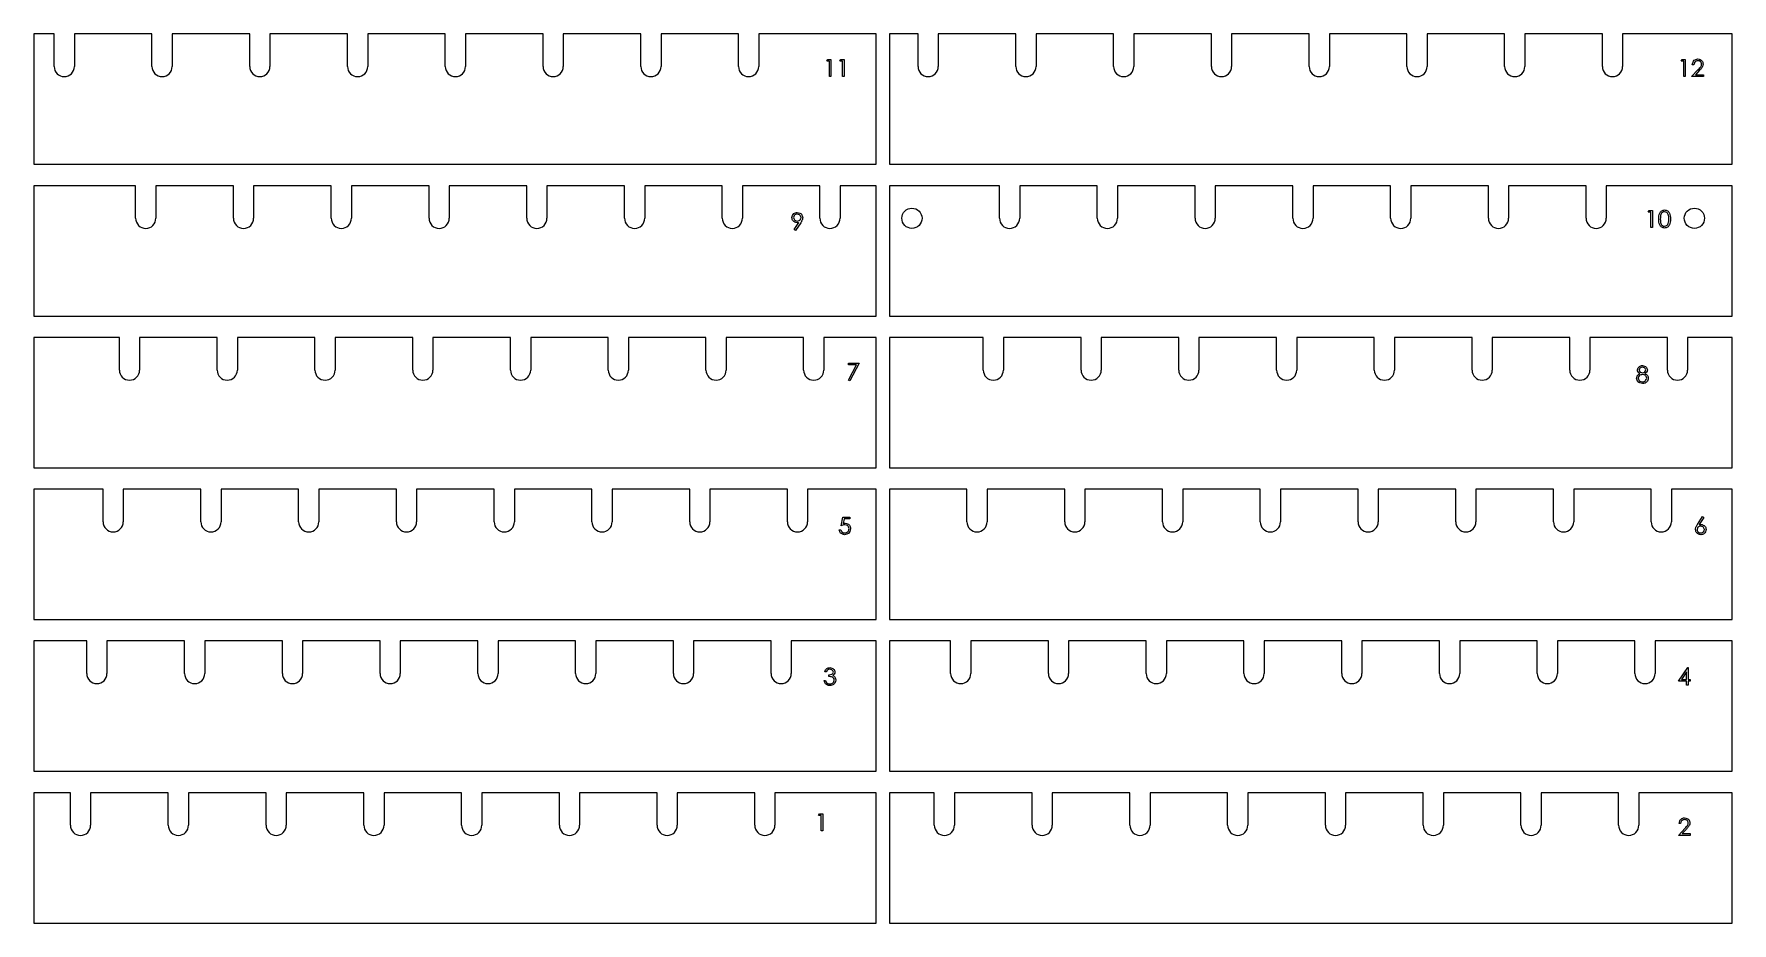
# Model space of a CAD drawing. Header units: inches. Extents: x -3.62 to 2.53, y -0.25 to 2.97.
import ezdxf

# ---------------------------------------------------------------- set-up
doc = ezdxf.new("R2010")
doc.units = ezdxf.units.IN
doc.header["$MEASUREMENT"] = 0

msp = doc.modelspace()

# ---------------------------------------------------------------- linework, layer by layer
at = {"color": 1, "linetype": 'Continuous', "lineweight": 5}
for p, q in [((-3.624, 2.9724), (-3.624, 2.5)), ((-3.5508, 2.9724), (-3.624, 2.9724)), ((-3.5508, 2.8543), (-3.5508, 2.9724)), ((-3.4776, 2.9724), (-3.4776, 2.8543)), ((-3.1965, 2.9724), (-3.4776, 2.9724)), ((-3.1965, 2.8543), (-3.1965, 2.9724)), ((-3.1233, 2.9724), (-3.1233, 2.8543)), ((-2.8423, 2.9724), (-3.1233, 2.9724)), ((-2.8423, 2.8543), (-2.8423, 2.9724)), ((-2.7691, 2.9724), (-2.7691, 2.8543)), ((-2.488, 2.9724), (-2.7691, 2.9724)), ((-2.488, 2.8543), (-2.488, 2.9724)), ((-2.4148, 2.9724), (-2.4148, 2.8543)), ((-2.1338, 2.9724), (-2.4148, 2.9724)), ((-2.1338, 2.8543), (-2.1338, 2.9724)), ((-2.0606, 2.9724), (-2.0606, 2.8543)), ((-1.7796, 2.9724), (-2.0606, 2.9724)), ((-1.7796, 2.8543), (-1.7796, 2.9724)), ((-1.7064, 2.9724), (-1.7064, 2.8543)), ((-1.4255, 2.9724), (-1.7064, 2.9724)), ((-1.4255, 2.8543), (-1.4255, 2.9724)), ((-1.3523, 2.9724), (-1.3523, 2.8543)), ((-1.0716, 2.9724), (-1.3523, 2.9724)), ((-1.0716, 2.8543), (-1.0716, 2.9724)), ((-0.9984, 2.9724), (-0.9984, 2.8543)), ((-0.5723, 2.9724), (-0.9984, 2.9724)), ((-0.5723, 2.5), (-0.5723, 2.9724)), ((-0.524, 2.9724), (-0.524, 2.5)), ((-0.4213, 2.9724), (-0.524, 2.9724)), ((-0.4213, 2.8543), (-0.4213, 2.9724)), ((-0.3481, 2.9724), (-0.3481, 2.8543)), ((-0.067, 2.9724), (-0.3481, 2.9724)), ((-0.067, 2.8543), (-0.067, 2.9724)), ((0.0062, 2.9724), (0.0062, 2.8543)), ((0.2872, 2.9724), (0.0062, 2.9724)), ((0.2872, 2.8543), (0.2872, 2.9724)), ((0.3604, 2.9724), (0.3604, 2.8543)), ((0.6415, 2.9724), (0.3604, 2.9724)), ((0.6415, 2.8543), (0.6415, 2.9724)), ((0.7147, 2.9724), (0.7147, 2.8543)), ((0.9957, 2.9724), (0.7147, 2.9724)), ((0.9957, 2.8543), (0.9957, 2.9724)), ((1.0689, 2.9724), (1.0689, 2.8543)), ((1.3499, 2.9724), (1.0689, 2.9724)), ((1.3499, 2.8543), (1.3499, 2.9724)), ((1.4231, 2.9724), (1.4231, 2.8543)), ((1.704, 2.9724), (1.4231, 2.9724)), ((1.704, 2.8543), (1.704, 2.9724)), ((1.7772, 2.9724), (1.7772, 2.8543)), ((2.0579, 2.9724), (1.7772, 2.9724)), ((2.0579, 2.8543), (2.0579, 2.9724)), ((2.1311, 2.9724), (2.1311, 2.8543)), ((2.5277, 2.9724), (2.1311, 2.9724)), ((2.5277, 2.5), (2.5277, 2.9724)), ((-3.624, 2.5), (-0.5723, 2.5)), ((-0.524, 2.5), (2.5277, 2.5)), ((-3.624, 2.4224), (-3.624, 1.95)), ((-3.2556, 2.4224), (-3.624, 2.4224)), ((-3.2556, 2.3043), (-3.2556, 2.4224)), ((-2.9013, 2.4224), (-3.1824, 2.4224)), ((-3.1824, 2.4224), (-3.1824, 2.3043)), ((-2.9013, 2.3043), (-2.9013, 2.4224)), ((-2.8281, 2.4224), (-2.8281, 2.3043)), ((-2.5471, 2.4224), (-2.8281, 2.4224)), ((-2.5471, 2.3043), (-2.5471, 2.4224)), ((-2.4739, 2.4224), (-2.4739, 2.3043)), ((-2.1928, 2.4224), (-2.4739, 2.4224)), ((-2.1928, 2.3043), (-2.1928, 2.4224)), ((-2.1196, 2.4224), (-2.1196, 2.3043)), ((-1.8387, 2.4224), (-2.1196, 2.4224)), ((-1.8387, 2.3043), (-1.8387, 2.4224)), ((-1.7655, 2.4224), (-1.7655, 2.3043)), ((-1.4845, 2.4224), (-1.7655, 2.4224)), ((-1.4845, 2.3043), (-1.4845, 2.4224)), ((-1.4113, 2.4224), (-1.4113, 2.3043)), ((-1.1306, 2.4224), (-1.4113, 2.4224)), ((-1.1306, 2.3043), (-1.1306, 2.4224)), ((-1.0574, 2.4224), (-1.0574, 2.3043)), ((-0.7769, 2.4224), (-1.0574, 2.4224)), ((-0.7769, 2.3043), (-0.7769, 2.4224)), ((-0.7037, 2.4224), (-0.7037, 2.3043)), ((-0.5723, 2.4224), (-0.7037, 2.4224)), ((-0.5723, 1.95), (-0.5723, 2.4224)), ((-0.524, 2.4224), (-0.524, 1.95)), ((-0.1261, 2.4224), (-0.524, 2.4224)), ((-0.1261, 2.3043), (-0.1261, 2.4224)), ((-0.0529, 2.4224), (-0.0529, 2.3043)), ((0.2282, 2.4224), (-0.0529, 2.4224)), ((0.2282, 2.3043), (0.2282, 2.4224)), ((0.3014, 2.4224), (0.3014, 2.3043)), ((0.5824, 2.4224), (0.3014, 2.4224)), ((0.5824, 2.3043), (0.5824, 2.4224)), ((0.9367, 2.4224), (0.6556, 2.4224)), ((0.6556, 2.4224), (0.6556, 2.3043)), ((0.9367, 2.3043), (0.9367, 2.4224)), ((1.0099, 2.4224), (1.0099, 2.3043)), ((1.2909, 2.4224), (1.0099, 2.4224)), ((1.2909, 2.3043), (1.2909, 2.4224)), ((1.3641, 2.4224), (1.3641, 2.3043)), ((1.645, 2.4224), (1.3641, 2.4224)), ((1.645, 2.3043), (1.645, 2.4224)), ((1.7182, 2.4224), (1.7182, 2.3043)), ((1.9989, 2.4224), (1.7182, 2.4224)), ((1.9989, 2.3043), (1.9989, 2.4224)), ((2.0721, 2.4224), (2.0721, 2.3043)), ((2.5277, 2.4224), (2.0721, 2.4224)), ((2.5277, 1.95), (2.5277, 2.4224)), ((-3.624, 1.95), (-0.5723, 1.95)), ((-0.524, 1.95), (2.5277, 1.95)), ((-3.624, 1.8724), (-3.624, 1.4)), ((-3.3146, 1.8724), (-3.624, 1.8724)), ((-3.3146, 1.7543), (-3.3146, 1.8724)), ((-3.2414, 1.8724), (-3.2414, 1.7543)), ((-2.9604, 1.8724), (-3.2414, 1.8724)), ((-2.9604, 1.7543), (-2.9604, 1.8724)), ((-2.8872, 1.8724), (-2.8872, 1.7543)), ((-2.6061, 1.8724), (-2.8872, 1.8724)), ((-2.6061, 1.7543), (-2.6061, 1.8724)), ((-2.5329, 1.8724), (-2.5329, 1.7543)), ((-2.2519, 1.8724), (-2.5329, 1.8724)), ((-2.2519, 1.7543), (-2.2519, 1.8724)), ((-2.1787, 1.8724), (-2.1787, 1.7543)), ((-1.8977, 1.8724), (-2.1787, 1.8724)), ((-1.8977, 1.7543), (-1.8977, 1.8724)), ((-1.8245, 1.8724), (-1.8245, 1.7543)), ((-1.5436, 1.8724), (-1.8245, 1.8724)), ((-1.5436, 1.7543), (-1.5436, 1.8724)), ((-1.4704, 1.8724), (-1.4704, 1.7543)), ((-1.1895, 1.8724), (-1.4704, 1.8724)), ((-1.1895, 1.7543), (-1.1895, 1.8724)), ((-1.1163, 1.8724), (-1.1163, 1.7543)), ((-0.8358, 1.8724), (-1.1163, 1.8724)), ((-0.8358, 1.7543), (-0.8358, 1.8724)), ((-0.7626, 1.8724), (-0.7626, 1.7543)), ((-0.5723, 1.8724), (-0.7626, 1.8724)), ((-0.5723, 1.4), (-0.5723, 1.8724)), ((-0.524, 1.8724), (-0.524, 1.4)), ((-0.1851, 1.8724), (-0.524, 1.8724)), ((-0.1851, 1.7543), (-0.1851, 1.8724)), ((-0.1119, 1.8724), (-0.1119, 1.7543)), ((0.1692, 1.8724), (-0.1119, 1.8724)), ((0.1692, 1.7543), (0.1692, 1.8724)), ((0.2424, 1.8724), (0.2424, 1.7543)), ((0.5234, 1.8724), (0.2424, 1.8724)), ((0.5234, 1.7543), (0.5234, 1.8724)), ((0.5966, 1.8724), (0.5966, 1.7543)), ((0.8776, 1.8724), (0.5966, 1.8724)), ((0.8776, 1.7543), (0.8776, 1.8724)), ((0.9508, 1.8724), (0.9508, 1.7543)), ((1.2318, 1.8724), (0.9508, 1.8724)), ((1.2318, 1.7543), (1.2318, 1.8724)), ((1.305, 1.8724), (1.305, 1.7543)), ((1.586, 1.8724), (1.305, 1.8724)), ((1.586, 1.7543), (1.586, 1.8724)), ((1.6592, 1.8724), (1.6592, 1.7543)), ((1.9399, 1.8724), (1.6592, 1.8724)), ((1.9399, 1.7543), (1.9399, 1.8724)), ((2.0131, 1.8724), (2.0131, 1.7543)), ((2.2936, 1.8724), (2.0131, 1.8724)), ((2.2936, 1.7543), (2.2936, 1.8724)), ((2.5277, 1.8724), (2.3668, 1.8724)), ((2.3668, 1.8724), (2.3668, 1.7543)), ((2.5277, 1.4), (2.5277, 1.8724)), ((-3.624, 1.4), (-0.5723, 1.4)), ((-0.524, 1.4), (2.5277, 1.4)), ((-3.624, 1.3224), (-3.624, 0.85)), ((-3.3737, 1.3224), (-3.624, 1.3224)), ((-3.3737, 1.2043), (-3.3737, 1.3224)), ((-3.3005, 1.3224), (-3.3005, 1.2043)), ((-3.0194, 1.3224), (-3.3005, 1.3224)), ((-3.0194, 1.2043), (-3.0194, 1.3224)), ((-2.9462, 1.3224), (-2.9462, 1.2043)), ((-2.6651, 1.3224), (-2.9462, 1.3224)), ((-2.6651, 1.2043), (-2.6651, 1.3224)), ((-2.5919, 1.3224), (-2.5919, 1.2043)), ((-2.3109, 1.3224), (-2.5919, 1.3224)), ((-2.3109, 1.2043), (-2.3109, 1.3224)), ((-2.2377, 1.3224), (-2.2377, 1.2043)), ((-1.9567, 1.3224), (-2.2377, 1.3224)), ((-1.9567, 1.2043), (-1.9567, 1.3224)), ((-1.8835, 1.3224), (-1.8835, 1.2043)), ((-1.6026, 1.3224), (-1.8835, 1.3224)), ((-1.6026, 1.2043), (-1.6026, 1.3224)), ((-1.5294, 1.3224), (-1.5294, 1.2043)), ((-1.2485, 1.3224), (-1.5294, 1.3224)), ((-1.2485, 1.2043), (-1.2485, 1.3224)), ((-1.1753, 1.3224), (-1.1753, 1.2043)), ((-0.8947, 1.3224), (-1.1753, 1.3224)), ((-0.8947, 1.2043), (-0.8947, 1.3224)), ((-0.8215, 1.3224), (-0.8215, 1.2043)), ((-0.5723, 1.3224), (-0.8215, 1.3224)), ((-0.5723, 0.85), (-0.5723, 1.3224)), ((-0.524, 1.3224), (-0.524, 0.85)), ((-0.2442, 1.3224), (-0.524, 1.3224)), ((-0.2442, 1.2043), (-0.2442, 1.3224)), ((-0.171, 1.3224), (-0.171, 1.2043)), ((0.1101, 1.3224), (-0.171, 1.3224)), ((0.1101, 1.2043), (0.1101, 1.3224)), ((0.1833, 1.3224), (0.1833, 1.2043)), ((0.4644, 1.3224), (0.1833, 1.3224)), ((0.4644, 1.2043), (0.4644, 1.3224)), ((0.5376, 1.3224), (0.5376, 1.2043)), ((0.8186, 1.3224), (0.5376, 1.3224)), ((0.8186, 1.2043), (0.8186, 1.3224)), ((0.8918, 1.3224), (0.8918, 1.2043)), ((1.1728, 1.3224), (0.8918, 1.3224)), ((1.1728, 1.2043), (1.1728, 1.3224)), ((1.246, 1.3224), (1.246, 1.2043)), ((1.5269, 1.3224), (1.246, 1.3224)), ((1.5269, 1.2043), (1.5269, 1.3224)), ((1.6001, 1.3224), (1.6001, 1.2043)), ((1.881, 1.3224), (1.6001, 1.3224)), ((1.881, 1.2043), (1.881, 1.3224)), ((1.9542, 1.3224), (1.9542, 1.2043)), ((2.2347, 1.3224), (1.9542, 1.3224)), ((2.2347, 1.2043), (2.2347, 1.3224)), ((2.5277, 1.3224), (2.3079, 1.3224)), ((2.3079, 1.3224), (2.3079, 1.2043)), ((2.5277, 0.85), (2.5277, 1.3224)), ((-3.624, 0.85), (-0.5723, 0.85)), ((-0.524, 0.85), (2.5277, 0.85)), ((-3.624, 0.7724), (-3.624, 0.3)), ((-3.4327, 0.7724), (-3.624, 0.7724)), ((-3.4327, 0.6543), (-3.4327, 0.7724)), ((-3.3595, 0.7724), (-3.3595, 0.6543)), ((-3.0785, 0.7724), (-3.3595, 0.7724)), ((-3.0785, 0.6543), (-3.0785, 0.7724)), ((-3.0053, 0.7724), (-3.0053, 0.6543)), ((-2.7242, 0.7724), (-3.0053, 0.7724)), ((-2.7242, 0.6543), (-2.7242, 0.7724)), ((-2.651, 0.7724), (-2.651, 0.6543)), ((-2.37, 0.7724), (-2.651, 0.7724)), ((-2.37, 0.6543), (-2.37, 0.7724)), ((-2.2968, 0.7724), (-2.2968, 0.6543)), ((-2.0157, 0.7724), (-2.2968, 0.7724)), ((-2.0157, 0.6543), (-2.0157, 0.7724)), ((-1.9425, 0.7724), (-1.9425, 0.6543)), ((-1.6616, 0.7724), (-1.9425, 0.7724)), ((-1.6616, 0.6543), (-1.6616, 0.7724)), ((-1.5884, 0.7724), (-1.5884, 0.6543)), ((-1.3075, 0.7724), (-1.5884, 0.7724)), ((-1.3075, 0.6543), (-1.3075, 0.7724)), ((-1.2343, 0.7724), (-1.2343, 0.6543)), ((-0.9537, 0.7724), (-1.2343, 0.7724)), ((-0.9537, 0.6543), (-0.9537, 0.7724)), ((-0.5723, 0.7724), (-0.8805, 0.7724)), ((-0.8805, 0.7724), (-0.8805, 0.6543)), ((-0.5723, 0.3), (-0.5723, 0.7724)), ((-0.524, 0.7724), (-0.524, 0.3)), ((-0.3032, 0.7724), (-0.524, 0.7724)), ((-0.3032, 0.6543), (-0.3032, 0.7724)), ((-0.23, 0.7724), (-0.23, 0.6543)), ((0.0511, 0.7724), (-0.23, 0.7724)), ((0.0511, 0.6543), (0.0511, 0.7724)), ((0.1243, 0.7724), (0.1243, 0.6543)), ((0.4053, 0.7724), (0.1243, 0.7724)), ((0.4053, 0.6543), (0.4053, 0.7724)), ((0.4785, 0.7724), (0.4785, 0.6543)), ((0.7596, 0.7724), (0.4785, 0.7724)), ((0.7596, 0.6543), (0.7596, 0.7724)), ((0.8328, 0.7724), (0.8328, 0.6543)), ((1.1138, 0.7724), (0.8328, 0.7724)), ((1.1138, 0.6543), (1.1138, 0.7724)), ((1.187, 0.7724), (1.187, 0.6543)), ((1.4679, 0.7724), (1.187, 0.7724)), ((1.4679, 0.6543), (1.4679, 0.7724)), ((1.5411, 0.7724), (1.5411, 0.6543)), ((1.822, 0.7724), (1.5411, 0.7724)), ((1.822, 0.6543), (1.822, 0.7724)), ((1.8952, 0.7724), (1.8952, 0.6543)), ((2.1758, 0.7724), (1.8952, 0.7724)), ((2.1758, 0.6543), (2.1758, 0.7724)), ((2.249, 0.7724), (2.249, 0.6543)), ((2.5277, 0.7724), (2.249, 0.7724)), ((2.5277, 0.3), (2.5277, 0.7724)), ((-3.624, 0.3), (-0.5723, 0.3)), ((-0.524, 0.3), (2.5277, 0.3)), ((-3.624, 0.2224), (-3.624, -0.25)), ((-3.4918, 0.2224), (-3.624, 0.2224)), ((-3.4918, 0.1043), (-3.4918, 0.2224)), ((-3.4186, 0.2224), (-3.4186, 0.1043)), ((-3.1375, 0.2224), (-3.4186, 0.2224)), ((-3.1375, 0.1043), (-3.1375, 0.2224)), ((-3.0643, 0.2224), (-3.0643, 0.1043)), ((-2.7832, 0.2224), (-3.0643, 0.2224)), ((-2.7832, 0.1043), (-2.7832, 0.2224)), ((-2.71, 0.2224), (-2.71, 0.1043)), ((-2.429, 0.2224), (-2.71, 0.2224)), ((-2.429, 0.1043), (-2.429, 0.2224)), ((-2.3558, 0.2224), (-2.3558, 0.1043)), ((-2.0748, 0.2224), (-2.3558, 0.2224)), ((-2.0748, 0.1043), (-2.0748, 0.2224)), ((-2.0016, 0.2224), (-2.0016, 0.1043)), ((-1.7206, 0.2224), (-2.0016, 0.2224)), ((-1.7206, 0.1043), (-1.7206, 0.2224)), ((-1.6474, 0.2224), (-1.6474, 0.1043)), ((-1.3665, 0.2224), (-1.6474, 0.2224)), ((-1.3665, 0.1043), (-1.3665, 0.2224)), ((-1.2933, 0.2224), (-1.2933, 0.1043)), ((-1.0126, 0.2224), (-1.2933, 0.2224)), ((-1.0126, 0.1043), (-1.0126, 0.2224)), ((-0.9394, 0.2224), (-0.9394, 0.1043)), ((-0.5723, 0.2224), (-0.9394, 0.2224)), ((-0.5723, -0.25), (-0.5723, 0.2224)), ((-0.524, 0.2224), (-0.524, -0.25)), ((-0.3622, 0.2224), (-0.524, 0.2224)), ((-0.3622, 0.1043), (-0.3622, 0.2224)), ((-0.289, 0.2224), (-0.289, 0.1043)), ((-0.008, 0.2224), (-0.289, 0.2224)), ((-0.008, 0.1043), (-0.008, 0.2224)), ((0.0652, 0.2224), (0.0652, 0.1043)), ((0.3463, 0.2224), (0.0652, 0.2224)), ((0.3463, 0.1043), (0.3463, 0.2224)), ((0.4195, 0.2224), (0.4195, 0.1043)), ((0.7005, 0.2224), (0.4195, 0.2224)), ((0.7005, 0.1043), (0.7005, 0.2224)), ((0.7737, 0.2224), (0.7737, 0.1043)), ((1.0547, 0.2224), (0.7737, 0.2224)), ((1.0547, 0.1043), (1.0547, 0.2224)), ((1.1279, 0.2224), (1.1279, 0.1043)), ((1.4089, 0.2224), (1.1279, 0.2224)), ((1.4089, 0.1043), (1.4089, 0.2224)), ((1.4821, 0.2224), (1.4821, 0.1043)), ((1.763, 0.2224), (1.4821, 0.2224)), ((1.763, 0.1043), (1.763, 0.2224)), ((1.8362, 0.2224), (1.8362, 0.1043)), ((2.1168, 0.2224), (1.8362, 0.2224)), ((2.1168, 0.1043), (2.1168, 0.2224)), ((2.19, 0.2224), (2.19, 0.1043)), ((2.5277, 0.2224), (2.19, 0.2224)), ((2.5277, -0.25), (2.5277, 0.2224)), ((-3.624, -0.25), (-0.5723, -0.25)), ((-0.524, -0.25), (2.5277, -0.25))]:
    msp.add_line(p, q, dxfattribs=at)
at = {"color": 2, "linetype": 'Continuous', "lineweight": 5}
for p, q in [((-0.752, 2.8738), (-0.7484, 2.8802)), ((-0.7424, 2.8738), (-0.752, 2.8738)), ((-0.7484, 2.8802), (-0.7368, 2.8802)), ((-0.7424, 2.8177), (-0.7424, 2.8738)), ((-0.7368, 2.8802), (-0.7368, 2.8177)), ((-0.704, 2.8738), (-0.7003, 2.8802)), ((-0.6943, 2.8738), (-0.704, 2.8738)), ((-0.7003, 2.8802), (-0.6887, 2.8802)), ((-0.6943, 2.8177), (-0.6943, 2.8738)), ((-0.6887, 2.8802), (-0.6887, 2.8177)), ((2.3429, 2.8738), (2.3466, 2.8802)), ((2.3526, 2.8738), (2.3429, 2.8738)), ((2.3466, 2.8802), (2.3582, 2.8802)), ((2.3526, 2.8177), (2.3526, 2.8738)), ((2.3582, 2.8802), (2.3582, 2.8177)), ((2.3814, 2.8177), (2.4056, 2.8436)), ((2.3894, 2.861), (2.3838, 2.861)), ((2.4104, 2.8408), (2.3948, 2.8241)), ((-0.7368, 2.8177), (-0.7424, 2.8177)), ((-0.6887, 2.8177), (-0.6943, 2.8177)), ((2.3582, 2.8177), (2.3526, 2.8177)), ((2.4239, 2.8177), (2.3814, 2.8177)), ((2.3948, 2.8241), (2.4239, 2.8241)), ((2.4239, 2.8241), (2.4239, 2.8177)), ((-0.87, 2.2631), (-0.8526, 2.2885)), ((-0.8463, 2.2881), (-0.8655, 2.26)), ((2.2239, 2.3266), (2.2275, 2.333)), ((2.2335, 2.3266), (2.2239, 2.3266)), ((2.2275, 2.333), (2.2391, 2.333)), ((2.2335, 2.2705), (2.2335, 2.3266)), ((2.2391, 2.333), (2.2391, 2.2705)), ((-0.8655, 2.26), (-0.87, 2.2631)), ((2.2391, 2.2705), (2.2335, 2.2705)), ((-0.6735, 1.7795), (-0.635, 1.7795)), ((-0.6735, 1.7731), (-0.6735, 1.7795)), ((-0.6445, 1.7731), (-0.6735, 1.7731)), ((-0.6727, 1.718), (-0.6445, 1.7731)), ((-0.635, 1.7795), (-0.6679, 1.7154)), ((-0.6679, 1.7154), (-0.6727, 1.718)), ((-0.7065, 1.175), (-0.7009, 1.175)), ((-0.7001, 1.1902), (-0.6937, 1.2215)), ((-0.6937, 1.2215), (-0.668, 1.2215)), ((-0.6893, 1.2151), (-0.6926, 1.1986)), ((-0.668, 1.2151), (-0.6893, 1.2151)), ((-0.668, 1.2215), (-0.668, 1.2151)), ((2.4024, 1.1946), (2.421, 1.2231)), ((2.4253, 1.2197), (2.4088, 1.1944)), ((2.421, 1.2231), (2.4253, 1.2197)), ((-0.7616, 0.6288), (-0.756, 0.6288)), ((-0.7536, 0.6601), (-0.7592, 0.6601)), ((-0.744, 0.6432), (-0.744, 0.6496)), ((2.3333, 0.6264), (2.3674, 0.6761)), ((2.363, 0.6264), (2.3333, 0.6264)), ((2.363, 0.66), (2.3443, 0.6328)), ((2.3443, 0.6328), (2.363, 0.6328)), ((2.363, 0.6328), (2.363, 0.66)), ((2.363, 0.612), (2.363, 0.6264)), ((2.3674, 0.6761), (2.3686, 0.6761)), ((2.3686, 0.6761), (2.3686, 0.6328)), ((2.3686, 0.6328), (2.3758, 0.6328)), ((2.3758, 0.6264), (2.3686, 0.6264)), ((2.3686, 0.6264), (2.3686, 0.612)), ((2.3758, 0.6328), (2.3758, 0.6264)), ((2.3686, 0.612), (2.363, 0.612)), ((-0.7818, 0.14), (-0.7781, 0.1464)), ((-0.7721, 0.14), (-0.7818, 0.14)), ((-0.7781, 0.1464), (-0.7665, 0.1464)), ((-0.7721, 0.0839), (-0.7721, 0.14)), ((-0.7665, 0.1464), (-0.7665, 0.0839)), ((-0.7665, 0.0839), (-0.7721, 0.0839)), ((2.3333, 0.0677), (2.3576, 0.0936)), ((2.3758, 0.0677), (2.3333, 0.0677)), ((2.3413, 0.111), (2.3357, 0.111)), ((2.3623, 0.0908), (2.3467, 0.0741)), ((2.3467, 0.0741), (2.3758, 0.0741)), ((2.3758, 0.0741), (2.3758, 0.0677))]:
    msp.add_line(p, q, dxfattribs=at)
at = {"color": 1, "linetype": 'Continuous', "lineweight": 5}
for centre in [(-0.4433, 2.3043), (2.3913, 2.3043)]:
    msp.add_circle(centre, 0.0366, dxfattribs=at)
for centre in [(-3.5142, 2.8543), (-3.1599, 2.8543), (-2.8057, 2.8543), (-2.4514, 2.8543), (-2.0972, 2.8543), (-1.743, 2.8543), (-1.3889, 2.8543), (-1.035, 2.8543), (-0.3847, 2.8543), (-0.0304, 2.8543), (0.3238, 2.8543), (0.6781, 2.8543), (1.0323, 2.8543), (1.3865, 2.8543), (1.7406, 2.8543), (2.0945, 2.8543), (-3.219, 2.3043), (-2.8647, 2.3043), (-2.5105, 2.3043), (-2.1562, 2.3043), (-1.8021, 2.3043), (-1.4479, 2.3043), (-1.094, 2.3043), (-0.7403, 2.3043), (-0.0895, 2.3043), (0.2648, 2.3043), (0.619, 2.3043), (0.9733, 2.3043), (1.3275, 2.3043), (1.6816, 2.3043), (2.0355, 2.3043), (-3.278, 1.7543), (-2.9238, 1.7543), (-2.5695, 1.7543), (-2.2153, 1.7543), (-1.8611, 1.7543), (-1.507, 1.7543), (-1.1529, 1.7543), (-0.7992, 1.7543), (-0.1485, 1.7543), (0.2058, 1.7543), (0.56, 1.7543), (0.9142, 1.7543), (1.2684, 1.7543), (1.6226, 1.7543), (1.9765, 1.7543), (2.3302, 1.7543), (-3.3371, 1.2043), (-2.9828, 1.2043), (-2.6285, 1.2043), (-2.2743, 1.2043), (-1.9201, 1.2043), (-1.566, 1.2043), (-1.2119, 1.2043), (-0.8581, 1.2043), (-0.2076, 1.2043), (0.1467, 1.2043), (0.501, 1.2043), (0.8552, 1.2043), (1.2094, 1.2043), (1.5635, 1.2043), (1.9176, 1.2043), (2.2713, 1.2043), (-3.3961, 0.6543), (-3.0419, 0.6543), (-2.6876, 0.6543), (-2.3334, 0.6543), (-1.9791, 0.6543), (-1.625, 0.6543), (-1.2709, 0.6543), (-0.9171, 0.6543), (-0.2666, 0.6543), (0.0877, 0.6543), (0.4419, 0.6543), (0.7962, 0.6543), (1.1504, 0.6543), (1.5045, 0.6543), (1.8586, 0.6543), (2.2124, 0.6543), (-3.4552, 0.1043), (-3.1009, 0.1043), (-2.7466, 0.1043), (-2.3924, 0.1043), (-2.0382, 0.1043), (-1.684, 0.1043), (-1.3299, 0.1043), (-0.976, 0.1043), (-0.3256, 0.1043), (0.0286, 0.1043), (0.3829, 0.1043), (0.7371, 0.1043), (1.0913, 0.1043), (1.4455, 0.1043), (1.7996, 0.1043), (2.1534, 0.1043)]:
    msp.add_arc(centre, 0.0366, 180, 0, dxfattribs=at)
at = {"color": 2, "linetype": 'Continuous', "lineweight": 5}
for points, knots in [([(2.3838, 2.861), (2.3853, 2.8673), (2.3881, 2.8786), (2.3993, 2.8808), (2.4042, 2.8818)], [0, 0, 0, 0, 0.557999, 1, 1, 1, 1]), ([(2.4039, 2.8754), (2.3995, 2.8743), (2.3916, 2.8723), (2.3901, 2.8645), (2.3894, 2.861)], [0, 0, 0, 0, 0.554918, 1, 1, 1, 1]), ([(2.4175, 2.8628), (2.4163, 2.8667), (2.4141, 2.8737), (2.407, 2.8749), (2.4039, 2.8754)], [0, 0, 0, 0, 0.555457, 1, 1, 1, 1]), ([(2.4042, 2.8818), (2.4099, 2.8804), (2.4202, 2.8779), (2.4222, 2.8678), (2.4231, 2.8633)], [0, 0, 0, 0, 0.556463, 1, 1, 1, 1]), ([(2.4056, 2.8436), (2.4074, 2.8455), (2.4104, 2.8486), (2.4142, 2.8532), (2.417, 2.8577), (2.4173, 2.8611), (2.4175, 2.8628)], [0, 0, 0, 0, 0.3405486, 0.5608506, 0.7806125, 1, 1, 1, 1]), ([(2.4231, 2.8633), (2.4227, 2.8602), (2.4221, 2.8553), (2.4181, 2.8496), (2.4144, 2.8451), (2.4117, 2.8423), (2.4104, 2.8408)], [0, 0, 0, 0, 0.338368, 0.558742, 0.779358, 1, 1, 1, 1]), ([(-0.8783, 2.3066), (-0.8767, 2.3124), (-0.8737, 2.323), (-0.8632, 2.3249), (-0.8585, 2.3257)], [0, 0, 0, 0, 0.555189, 1, 1, 1, 1]), ([(-0.8592, 2.288), (-0.865, 2.2894), (-0.8753, 2.2919), (-0.8774, 2.3021), (-0.8783, 2.3066)], [0, 0, 0, 0, 0.5578545, 1, 1, 1, 1]), ([(-0.8587, 2.3193), (-0.8628, 2.3185), (-0.8701, 2.317), (-0.8719, 2.31), (-0.8727, 2.3069)], [0, 0, 0, 0, 0.560169, 1, 1, 1, 1]), ([(-0.8727, 2.3069), (-0.8713, 2.303), (-0.8688, 2.2959), (-0.8614, 2.2949), (-0.8582, 2.2944)], [0, 0, 0, 0, 0.55302, 1, 1, 1, 1]), ([(-0.8526, 2.2885), (-0.8539, 2.2884), (-0.856, 2.2881), (-0.8582, 2.2881), (-0.8592, 2.288)], [0, 0, 0, 0, 0.55995, 1, 1, 1, 1]), ([(-0.8447, 2.3069), (-0.846, 2.3107), (-0.8484, 2.3177), (-0.8555, 2.3188), (-0.8587, 2.3193)], [0, 0, 0, 0, 0.553906, 1, 1, 1, 1]), ([(-0.8585, 2.3257), (-0.8526, 2.3242), (-0.8421, 2.3215), (-0.84, 2.3111), (-0.8391, 2.3065)], [0, 0, 0, 0, 0.556719, 1, 1, 1, 1]), ([(-0.8582, 2.2944), (-0.8541, 2.2953), (-0.8469, 2.2967), (-0.8454, 2.3038), (-0.8447, 2.3069)], [0, 0, 0, 0, 0.558222, 1, 1, 1, 1]), ([(-0.8391, 2.3065), (-0.8393, 2.3042), (-0.8397, 2.3005), (-0.8417, 2.2957), (-0.8439, 2.2918), (-0.8455, 2.2894), (-0.8463, 2.2881)], [0, 0, 0, 0, 0.3393, 0.559426, 0.779695, 1, 1, 1, 1]), ([(2.2623, 2.3017), (2.2625, 2.3091), (2.2628, 2.3202), (2.2722, 2.3326), (2.2795, 2.3339), (2.2832, 2.3346)], [0, 0, 0, 0, 0.501232, 0.751098, 1, 1, 1, 1]), ([(2.2832, 2.2689), (2.2795, 2.2695), (2.2722, 2.2708), (2.2629, 2.2833), (2.2626, 2.2943), (2.2623, 2.3017)], [0, 0, 0, 0, 0.248906, 0.498793, 1, 1, 1, 1]), ([(2.2834, 2.3282), (2.2805, 2.3276), (2.2748, 2.3263), (2.2681, 2.3161), (2.268, 2.3075), (2.2679, 2.3017)], [0, 0, 0, 0, 0.248391, 0.498031, 1, 1, 1, 1]), ([(2.2679, 2.3017), (2.268, 2.2959), (2.2681, 2.2873), (2.2748, 2.2771), (2.2805, 2.2759), (2.2834, 2.2753)], [0, 0, 0, 0, 0.501928, 0.751536, 1, 1, 1, 1]), ([(2.2832, 2.3346), (2.2869, 2.3339), (2.2943, 2.3327), (2.3039, 2.3202), (2.3044, 2.3091), (2.3048, 2.3017)], [0, 0, 0, 0, 0.249106, 0.499187, 1, 1, 1, 1]), ([(2.3048, 2.3017), (2.3044, 2.2943), (2.3039, 2.2831), (2.2943, 2.2708), (2.2869, 2.2695), (2.2832, 2.2689)], [0, 0, 0, 0, 0.500813, 0.750853, 1, 1, 1, 1]), ([(2.2992, 2.3017), (2.2989, 2.3074), (2.2986, 2.316), (2.292, 2.3263), (2.2863, 2.3275), (2.2834, 2.3282)], [0, 0, 0, 0, 0.501781, 0.751584, 1, 1, 1, 1]), ([(2.2834, 2.2753), (2.2869, 2.2761), (2.2931, 2.2777), (2.2957, 2.2834), (2.2968, 2.286)], [0, 0, 0, 0, 0.556261, 1, 1, 1, 1]), ([(2.2968, 2.286), (2.2976, 2.2889), (2.299, 2.294), (2.2991, 2.2994), (2.2992, 2.3017)], [0, 0, 0, 0, 0.5596, 1, 1, 1, 1]), ([(2.1818, 1.7245), (2.1828, 1.7287), (2.1845, 1.7362), (2.1912, 1.7399), (2.1942, 1.7416)], [0, 0, 0, 0, 0.555459, 1, 1, 1, 1]), ([(2.203, 1.7052), (2.1967, 1.7064), (2.1854, 1.7086), (2.1829, 1.7196), (2.1818, 1.7245)], [0, 0, 0, 0, 0.557132, 1, 1, 1, 1]), ([(2.185, 1.7548), (2.1868, 1.7598), (2.1899, 1.7689), (2.1992, 1.7703), (2.2034, 1.7709)], [0, 0, 0, 0, 0.554308, 1, 1, 1, 1]), ([(2.1942, 1.7416), (2.1914, 1.7434), (2.1864, 1.7466), (2.1855, 1.7523), (2.185, 1.7548)], [0, 0, 0, 0, 0.56015, 1, 1, 1, 1]), ([(2.2034, 1.738), (2.1988, 1.7371), (2.1906, 1.7356), (2.1884, 1.7277), (2.1874, 1.7243)], [0, 0, 0, 0, 0.560439, 1, 1, 1, 1]), ([(2.1874, 1.7243), (2.189, 1.7201), (2.1917, 1.7126), (2.1995, 1.7119), (2.203, 1.7116)], [0, 0, 0, 0, 0.551969, 1, 1, 1, 1]), ([(2.203, 1.7645), (2.1996, 1.764), (2.1934, 1.7631), (2.1915, 1.7573), (2.1907, 1.7547)], [0, 0, 0, 0, 0.562839, 1, 1, 1, 1]), ([(2.1907, 1.7547), (2.192, 1.7515), (2.1944, 1.7457), (2.2005, 1.7448), (2.2033, 1.7444)], [0, 0, 0, 0, 0.553306, 1, 1, 1, 1]), ([(2.2155, 1.7549), (2.2142, 1.758), (2.2119, 1.7638), (2.2058, 1.7643), (2.203, 1.7645)], [0, 0, 0, 0, 0.5519562, 1, 1, 1, 1]), ([(2.203, 1.7116), (2.2076, 1.7123), (2.2157, 1.7137), (2.2178, 1.7214), (2.2187, 1.7249)], [0, 0, 0, 0, 0.56018, 1, 1, 1, 1]), ([(2.2033, 1.7444), (2.2068, 1.7451), (2.213, 1.7463), (2.2147, 1.7522), (2.2155, 1.7549)], [0, 0, 0, 0, 0.560332, 1, 1, 1, 1]), ([(2.2034, 1.7709), (2.2086, 1.7697), (2.2179, 1.7677), (2.2201, 1.7586), (2.2211, 1.7547)], [0, 0, 0, 0, 0.558873, 1, 1, 1, 1]), ([(2.2187, 1.7249), (2.2172, 1.729), (2.2145, 1.7364), (2.2068, 1.7375), (2.2034, 1.738)], [0, 0, 0, 0, 0.554005, 1, 1, 1, 1]), ([(2.2211, 1.7547), (2.2204, 1.7515), (2.2193, 1.7459), (2.2144, 1.7429), (2.2122, 1.7416)], [0, 0, 0, 0, 0.5561679, 1, 1, 1, 1]), ([(2.2122, 1.7416), (2.2159, 1.7394), (2.2225, 1.7356), (2.2237, 1.7282), (2.2243, 1.725)], [0, 0, 0, 0, 0.561124, 1, 1, 1, 1]), ([(2.2243, 1.725), (2.2241, 1.7223), (2.2236, 1.7176), (2.2208, 1.7137), (2.2196, 1.712)], [0, 0, 0, 0, 0.55934, 1, 1, 1, 1]), ([(2.2196, 1.712), (2.2169, 1.7097), (2.212, 1.7056), (2.2058, 1.7053), (2.203, 1.7052)], [0, 0, 0, 0, 0.5577379, 1, 1, 1, 1]), ([(-0.6874, 1.1574), (-0.6929, 1.1587), (-0.7027, 1.1612), (-0.7053, 1.1708), (-0.7065, 1.175)], [0, 0, 0, 0, 0.555725, 1, 1, 1, 1]), ([(-0.7009, 1.175), (-0.6994, 1.1715), (-0.6967, 1.1652), (-0.69, 1.1642), (-0.6871, 1.1638)], [0, 0, 0, 0, 0.555913, 1, 1, 1, 1]), ([(-0.6863, 1.1934), (-0.6889, 1.1932), (-0.6937, 1.1927), (-0.6981, 1.191), (-0.7001, 1.1902)], [0, 0, 0, 0, 0.559416, 1, 1, 1, 1]), ([(-0.6926, 1.1986), (-0.6913, 1.199), (-0.6889, 1.1997), (-0.6864, 1.1998), (-0.6853, 1.1999)], [0, 0, 0, 0, 0.560052, 1, 1, 1, 1]), ([(-0.6656, 1.1794), (-0.6672, 1.1726), (-0.6701, 1.1605), (-0.6821, 1.1583), (-0.6874, 1.1574)], [0, 0, 0, 0, 0.557383, 1, 1, 1, 1]), ([(-0.6871, 1.1638), (-0.6823, 1.165), (-0.6736, 1.1673), (-0.672, 1.1758), (-0.6712, 1.1796)], [0, 0, 0, 0, 0.557255, 1, 1, 1, 1]), ([(-0.6712, 1.1796), (-0.6725, 1.1841), (-0.6747, 1.192), (-0.6827, 1.193), (-0.6863, 1.1934)], [0, 0, 0, 0, 0.553889, 1, 1, 1, 1]), ([(-0.6853, 1.1999), (-0.6792, 1.1982), (-0.6681, 1.1953), (-0.6664, 1.1843), (-0.6656, 1.1794)], [0, 0, 0, 0, 0.555571, 1, 1, 1, 1]), ([(2.3954, 1.1764), (2.3956, 1.1786), (2.396, 1.1823), (2.398, 1.1871), (2.4, 1.1909), (2.4016, 1.1934), (2.4024, 1.1946)], [0, 0, 0, 0, 0.339377, 0.559485, 0.779731, 1, 1, 1, 1]), ([(2.4143, 1.1574), (2.4086, 1.1589), (2.3982, 1.1616), (2.3963, 1.1718), (2.3954, 1.1764)], [0, 0, 0, 0, 0.556356, 1, 1, 1, 1]), ([(2.4141, 1.1886), (2.4102, 1.1878), (2.4031, 1.1862), (2.4016, 1.1793), (2.401, 1.1762)], [0, 0, 0, 0, 0.557627, 1, 1, 1, 1]), ([(2.401, 1.1762), (2.4022, 1.1723), (2.4044, 1.1654), (2.4115, 1.1643), (2.4146, 1.1638)], [0, 0, 0, 0, 0.554597, 1, 1, 1, 1]), ([(2.4088, 1.1944), (2.41, 1.1946), (2.4122, 1.195), (2.4144, 1.195), (2.4153, 1.195)], [0, 0, 0, 0, 0.559941, 1, 1, 1, 1]), ([(2.4282, 1.1762), (2.4269, 1.1801), (2.4245, 1.1871), (2.4173, 1.1882), (2.4141, 1.1886)], [0, 0, 0, 0, 0.553785, 1, 1, 1, 1]), ([(2.4339, 1.1765), (2.4323, 1.1707), (2.4295, 1.1601), (2.419, 1.1582), (2.4143, 1.1574)], [0, 0, 0, 0, 0.555648, 1, 1, 1, 1]), ([(2.4146, 1.1638), (2.4186, 1.1647), (2.4258, 1.1662), (2.4275, 1.1731), (2.4282, 1.1762)], [0, 0, 0, 0, 0.559452, 1, 1, 1, 1]), ([(2.4153, 1.195), (2.4209, 1.1936), (2.431, 1.191), (2.433, 1.181), (2.4339, 1.1765)], [0, 0, 0, 0, 0.557021, 1, 1, 1, 1]), ([(-0.7408, 0.6104), (-0.7467, 0.6117), (-0.7573, 0.614), (-0.7603, 0.6242), (-0.7616, 0.6288)], [0, 0, 0, 0, 0.5556209, 1, 1, 1, 1]), ([(-0.7592, 0.6601), (-0.7573, 0.665), (-0.7538, 0.6738), (-0.7447, 0.6754), (-0.7406, 0.6761)], [0, 0, 0, 0, 0.558915, 1, 1, 1, 1]), ([(-0.756, 0.6288), (-0.7555, 0.627), (-0.7544, 0.6237), (-0.7521, 0.6213), (-0.7511, 0.6202)], [0, 0, 0, 0, 0.560687, 1, 1, 1, 1]), ([(-0.7406, 0.6697), (-0.7439, 0.669), (-0.7499, 0.6679), (-0.7525, 0.6625), (-0.7536, 0.6601)], [0, 0, 0, 0, 0.555856, 1, 1, 1, 1]), ([(-0.7511, 0.6202), (-0.7493, 0.619), (-0.7461, 0.617), (-0.7424, 0.6169), (-0.7407, 0.6168)], [0, 0, 0, 0, 0.558738, 1, 1, 1, 1]), ([(-0.744, 0.6496), (-0.7405, 0.65), (-0.7353, 0.6505), (-0.7291, 0.6546), (-0.7284, 0.6581), (-0.728, 0.6599)], [0, 0, 0, 0, 0.5011497, 0.7516137, 1, 1, 1, 1]), ([(-0.7248, 0.63), (-0.7252, 0.6322), (-0.726, 0.6365), (-0.7329, 0.6426), (-0.7396, 0.643), (-0.744, 0.6432)], [0, 0, 0, 0, 0.249164, 0.499251, 1, 1, 1, 1]), ([(-0.7192, 0.6305), (-0.721, 0.6243), (-0.7243, 0.613), (-0.7357, 0.6112), (-0.7408, 0.6104)], [0, 0, 0, 0, 0.555624, 1, 1, 1, 1]), ([(-0.7407, 0.6168), (-0.7361, 0.6175), (-0.728, 0.6188), (-0.7258, 0.6266), (-0.7248, 0.63)], [0, 0, 0, 0, 0.560897, 1, 1, 1, 1]), ([(-0.7406, 0.6761), (-0.7353, 0.675), (-0.7258, 0.6731), (-0.7234, 0.6639), (-0.7224, 0.6598)], [0, 0, 0, 0, 0.559645, 1, 1, 1, 1]), ([(-0.728, 0.6599), (-0.7293, 0.663), (-0.7317, 0.6688), (-0.7378, 0.6694), (-0.7406, 0.6697)], [0, 0, 0, 0, 0.551293, 1, 1, 1, 1]), ([(-0.7224, 0.6598), (-0.7228, 0.6569), (-0.7236, 0.6516), (-0.7278, 0.6484), (-0.7297, 0.647)], [0, 0, 0, 0, 0.557905, 1, 1, 1, 1]), ([(-0.7297, 0.647), (-0.7282, 0.6462), (-0.7256, 0.6449), (-0.7237, 0.6426), (-0.7229, 0.6416)], [0, 0, 0, 0, 0.559711, 1, 1, 1, 1]), ([(-0.7229, 0.6416), (-0.7217, 0.6397), (-0.7196, 0.6363), (-0.7193, 0.6323), (-0.7192, 0.6305)], [0, 0, 0, 0, 0.559407, 1, 1, 1, 1]), ([(2.3357, 0.111), (2.3373, 0.1173), (2.34, 0.1286), (2.3512, 0.1308), (2.3561, 0.1318)], [0, 0, 0, 0, 0.557998, 1, 1, 1, 1]), ([(2.3558, 0.1254), (2.3514, 0.1243), (2.3435, 0.1223), (2.342, 0.1145), (2.3413, 0.111)], [0, 0, 0, 0, 0.554921, 1, 1, 1, 1]), ([(2.3694, 0.1128), (2.3682, 0.1167), (2.3661, 0.1237), (2.359, 0.1249), (2.3558, 0.1254)], [0, 0, 0, 0, 0.555458, 1, 1, 1, 1]), ([(2.3561, 0.1318), (2.3618, 0.1304), (2.3721, 0.1279), (2.3741, 0.1178), (2.375, 0.1133)], [0, 0, 0, 0, 0.556461, 1, 1, 1, 1]), ([(2.3576, 0.0936), (2.3594, 0.0955), (2.3623, 0.0986), (2.3662, 0.1032), (2.3689, 0.1077), (2.3692, 0.1111), (2.3694, 0.1128)], [0, 0, 0, 0, 0.340546, 0.560849, 0.780612, 1, 1, 1, 1]), ([(2.375, 0.1133), (2.3746, 0.1102), (2.374, 0.1053), (2.37, 0.0996), (2.3663, 0.0951), (2.3637, 0.0923), (2.3623, 0.0908)], [0, 0, 0, 0, 0.338368, 0.558743, 0.779358, 1, 1, 1, 1])]:
    msp.add_open_spline(points, degree=3, knots=knots, dxfattribs=at)

doc.saveas('drawing.dxf')
